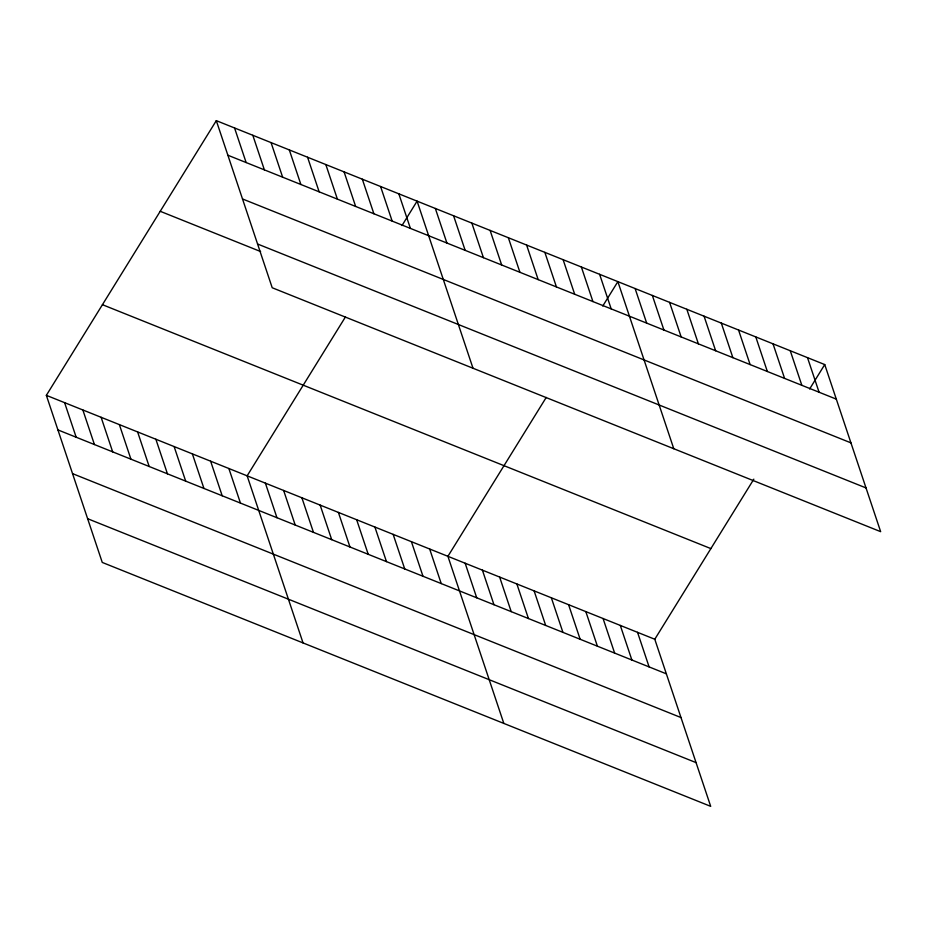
<?xml version="1.0" encoding="UTF-8"?>
<svg xmlns="http://www.w3.org/2000/svg" width="927" height="927" viewBox="0 0 927 927"><rect width="100%" height="100%" fill="white"/><g stroke="black" fill="none" stroke-linecap="round" stroke-linejoin="round"><path stroke-width="1.39" d="M46.35 395.342L654.786 639.248L710.696 806.351L102.26 562.434L46.35 395.342L216.304 120.649L824.74 364.566L880.65 531.658L272.214 287.752L216.304 120.649M345.447 316.93L247.138 475.829L303.048 642.932M401.994 225.551L417.092 201.147L473.002 368.239M546.235 397.428L447.915 556.316L503.825 723.419M602.77 306.037L617.869 281.634L673.778 448.726M654.786 639.248L753.836 479.155M809.642 388.969L824.74 364.566M227.868 155.226L836.305 399.131M242.503 198.957L850.94 442.863M257.579 244.01L866.015 487.926M160.22 211.298L260.614 251.541M102.433 304.693L710.87 548.599M57.914 429.908L666.351 673.825M72.549 473.639L680.986 717.556M87.625 518.703L696.061 762.62M807.498 357.648L819.074 392.225M790.267 350.742L801.832 385.308M773.025 343.836L784.59 378.401M755.783 336.918L767.347 371.495M738.541 330.012L750.117 364.578M721.31 323.094L732.875 357.671M704.068 316.188L715.632 350.754M686.826 309.282L698.39 343.847M669.584 302.364L681.16 336.941M652.353 295.458L663.917 330.024M635.111 288.54L646.675 323.117M599.618 274.311L611.183 308.888M581.368 266.999L592.932 301.565M563.118 259.676L574.682 294.253M544.856 252.364L556.432 286.93M526.606 245.041L538.17 279.618M508.355 237.729L519.92 272.295M637.544 632.341L649.109 666.907M490.105 230.406L501.669 264.983M620.302 625.424L631.878 660.001M471.843 223.094L483.419 257.671M603.071 618.518L614.636 653.095M453.593 215.782L465.157 250.348M585.829 611.611L597.394 646.177M568.587 604.694L580.151 639.271M435.342 208.459L446.907 243.036M551.345 597.788L562.921 632.353M534.114 590.87L545.679 625.447M398.83 193.824L410.406 228.401M516.872 583.964L528.436 618.541M380.58 186.512L392.156 221.078M499.63 577.058L511.206 611.623M362.33 179.189L373.894 213.766M482.399 570.14L493.964 604.717M344.079 171.877L355.644 206.443M465.157 563.234L476.721 597.799M325.829 164.554L337.393 199.131M307.567 157.242L319.143 191.808M429.664 549.004L441.229 583.57M289.317 149.919L300.881 184.496M411.414 541.681L422.979 576.258M271.066 142.607L282.631 177.173M393.152 534.369L404.728 568.946M252.816 135.284L264.38 169.861M374.902 527.057L386.466 561.623M234.554 127.972L246.13 162.538M356.652 519.734L368.216 554.311M338.401 512.422L349.966 546.988M320.151 505.099L331.715 539.676M301.889 497.787L313.465 532.353M283.639 490.464L295.203 525.041M265.389 483.152L276.953 517.718M228.876 468.517L240.452 503.083M210.626 461.194L222.19 495.771M192.376 453.882L203.94 488.448M174.125 446.559L185.69 481.136M155.863 439.247L167.439 473.813M137.613 431.924L149.177 466.501M119.363 424.612L130.927 459.178M101.113 417.289L112.677 451.866M82.851 409.977L94.427 444.543M64.6 402.654L76.176 437.231"/></g></svg>
